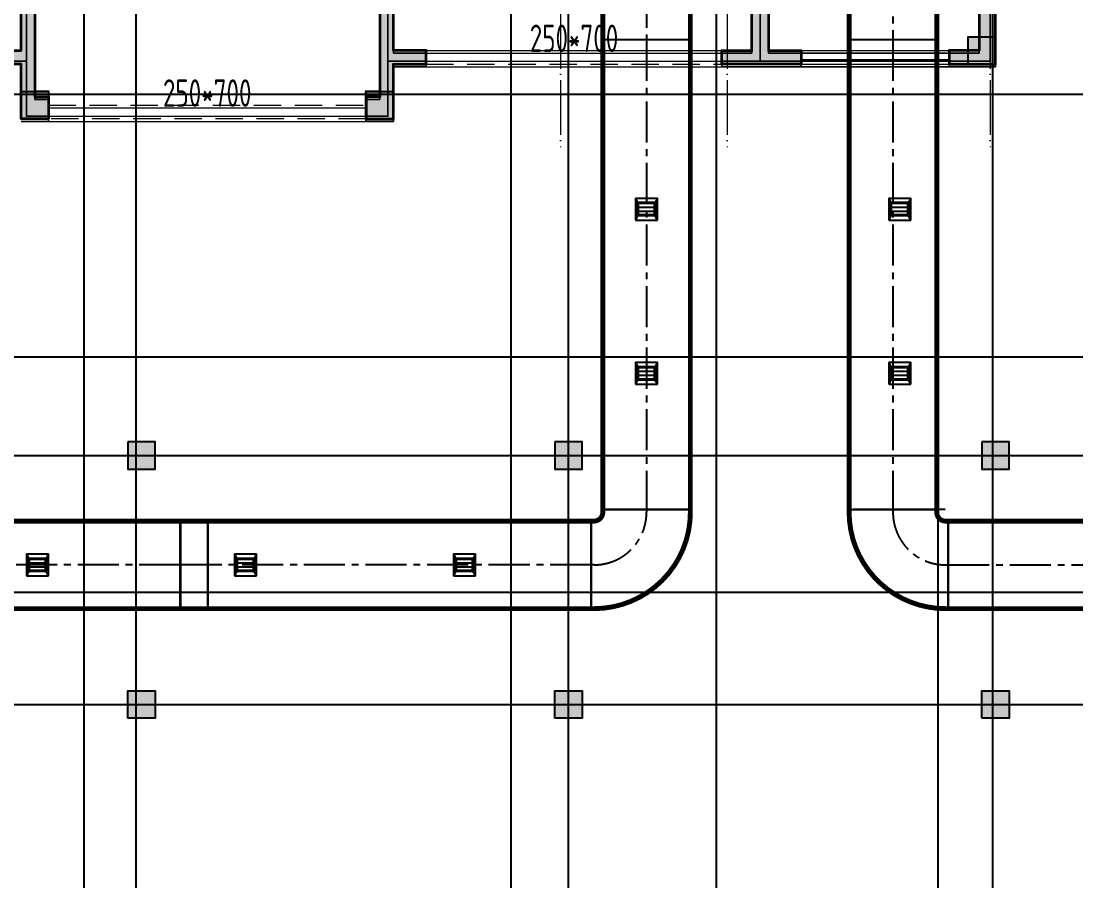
# Model space of a CAD drawing. Extents: x 369444 to 684549, y -549309 to 575337.
# Drawn here: x 496774 to 516042, y 371032 to 386742 of the extents above; entities that cross this region are included whole.
import ezdxf

# ---------------------------------------------------------------- set-up
doc = ezdxf.new("R2010")
doc.units = 0
doc.header["$LTSCALE"] = 1000
doc.header["$MEASUREMENT"] = 0
for name, pattern in [('CENTER2', [1.125, 0.75, -0.125, 0.125, -0.125]), ('DASHED', [0.75, 0.5, -0.25]), ('DOTE', [2.42, 2, -0.2, 0.02, -0.2])]:
    doc.linetypes.add(name, pattern=pattern)
for name, color, linetype, lineweight, true_color in [('-1-0-1', 7, 'Continuous', 0, 0xc0c0c0), ('-1-1-2', 7, 'Continuous', 0, 0xc0c0c0), ('-2-0-1', 1, 'Continuous', 0, 0xff0000), ('-2-1-2', 9, 'Continuous', 0, 0x808080), ('1-6-1', 7, 'Continuous', 0, 0x55ff55), ('1-6-2', 7, 'Continuous', 0, 0x55ff55), ('12-6-1', 4, 'Continuous', 0, 0x00ffff), ('12-6-2', 4, 'Continuous', 0, 0x00ffff), ('12-6-5', 4, 'Continuous', 0, 0x00ffff), ('21-0-1', 7, 'Continuous', 0, 0xb4dfff), ('21-0-2', 7, 'Continuous', 0, 0xb4dfff)]:
    doc.layers.add(name, color=color, linetype=linetype, lineweight=lineweight, true_color=true_color)
for name, color, linetype in [('BEAM_CON', 4, 'Continuous'), ('BEAM_SE', 144, 'DASHED'), ('COLUMN', 9, 'Continuous'), ('DIM', 3, 'Continuous'), ('DOTE', 1, 'Continuous'), ('DUCT-排烟中心线', 5, 'CENTER2'), ('DUCT-排烟法兰', 4, 'Continuous'), ('DUCT-排烟管', 2, 'Continuous'), ('DUCT-排烟管端线', 4, 'Continuous'), ('作业图', 7, 'Continuous'), ('砼墙', 151, 'Continuous'), ('风管标注', 3, 'Continuous')]:
    doc.layers.add(name, color=color, linetype=linetype)
for name, color, linetype, lineweight in [('DOTE2', 122, 'DOTE', 9), ('S_ConcWall', 3, 'Continuous', 35), ('次梁箍筋', 1, 'Continuous', 40)]:
    doc.layers.add(name, color=color, linetype=linetype, lineweight=lineweight)
doc.styles.add('yjkcad', font='yjkeng.shx', dxfattribs={"width": 0.7, "height": 250, "bigfont": 'yjkchn.shx'})

# ---------------------------------------------------------------- blocks, each defined once
blk = doc.blocks.new('nihao23fdf')
at = {"layer": '砼墙'}
h = blk.add_hatch(color=0, dxfattribs=at)
h.dxf.hatch_style = 1
h.paths.add_polyline_path([(-17550, -6200), (-17550, -5950), (-17950, -5950), (-17950, -2850), (-17550, -2850), (-17550, -2600), (-18250, -2600), (-18250, -6000), (-18250, -6200), (-18050, -6200)])
h.paths.add_polyline_path([(-17950, -8300), (-18250, -8300), (-18250, -13650), (-17400, -13650), (-17400, -13400), (-17950, -13400)])
h.paths.add_polyline_path([(-14075, -9250), (-13825, -9250), (-13825, -7250), (-14075, -7250)])
h.paths.add_polyline_path([(-13800, -10450), (-14100, -10450), (-14100, -13400), (-14700, -13400), (-14700, -13650), (-14049, -13650), (-13249, -13650), (-13249, -13400), (-13800, -13400)])
h.paths.add_polyline_path([(-15250, -2600), (-15750, -2600), (-15750, -2850), (-15300, -2850), (-15300, -4400), (-15050, -4400), (-15050, -2850), (-14900, -2850), (-14900, -2600)])
h.paths.add_polyline_path([(-13450, -2850), (-13450, -5950), (-14050, -5950), (-14050, -6200), (-13200, -6200), (-13200, -2850), (-12801, -2850), (-12801, -2600), (-13250, -2600), (-14000, -2600), (-14000, -2850)])
h.paths.add_polyline_path([(-10400, -2600), (-11001, -2600), (-11001, -2850), (-10425, -2850), (-10425, -4650), (-10175, -4650), (-10175, -2850), (-9800, -2850), (-9800, -2600)])
h.paths.add_polyline_path([(-8300, -2600), (-8300, 0), (0, 0), (0, -2600), (-600, -2600), (-600, -2800), (0, -2800), (0, -2850), (0, -4700), (250, -4700), (250, -2850), (900, -2850), (900, -2600), (250, -2600), (250, 250), (-8550, 250), (-8550, -2600), (-8600, -2600), (-8600, -2800), (-8600, -2850), (-7950, -2850), (-7950, -4500), (-7700, -4500), (-7700, -2600)])
h.paths.add_polyline_path([(2725, -2850), (3300, -2850), (3300, -2600), (2701, -2600), (2100, -2600), (2100, -2850), (2475, -2850), (2475, -4650), (2725, -4650)])
h.paths.add_polyline_path([(5500, -2850), (5500, -6200), (6350, -6200), (6350, -5950), (5750, -5950), (5750, -2850), (6300, -2850), (6300, -2600), (5550, -2600), (5100, -2600), (5100, -2850)])
h.paths.add_polyline_path([(7551, -2600), (7200, -2600), (7200, -2850), (7350, -2850), (7350, -4400), (7600, -4400), (7600, -2850), (8050, -2850), (8050, -2600)])
h.paths.add_polyline_path([(10250, -2850), (10250, -5950), (9850, -5950), (9850, -6200), (10350, -6200), (10550, -6200), (10550, -6000), (10550, -2600), (9850, -2600), (9850, -2850)])
h.paths.add_polyline_path([(10550, -8300), (10250, -8300), (10250, -13400), (9700, -13400), (9700, -13650), (10550, -13650)])
h.paths.add_polyline_path([(6100, -13400), (5550, -13400), (5550, -13650), (6350, -13650), (7000, -13650), (7000, -13400), (6400, -13400), (6400, -10450), (6100, -10450)])
h.paths.add_polyline_path([(6125, -9250), (6375, -9250), (6375, -7250), (6125, -7250)])
h.paths.add_polyline_path([(-450, -14650), (-450, -13650), (150, -13650), (150, -13400), (-450, -13400), (-450, -10210), (-700, -10210), (-700, -14250), (-950, -14250), (-950, -14650)])
h.paths.add_polyline_path([(250, -9210), (250, -6200), (800, -6200), (800, -5950), (0, -5950), (0, -6000), (0, -6200), (0, -8900), (-450, -8900), (-900, -8900), (-900, -9210), (-700, -9210), (-700, -9310), (-450, -9310), (-450, -9210)])
h.paths.add_polyline_path([(-7250, -9210), (-7250, -9310), (-7000, -9310), (-7000, -9210), (-6800, -9210), (-6800, -8900), (-7250, -8900), (-7700, -8900), (-7700, -6200), (-7700, -6000), (-7700, -5950), (-8500, -5950), (-8500, -6200), (-7950, -6200), (-7950, -9210)])
h.paths.add_polyline_path([(-7250, -13400), (-7850, -13400), (-7850, -13650), (-7250, -13650), (-7250, -14650), (-6750, -14650), (-6750, -14250), (-7000, -14250), (-7000, -10209), (-7250, -10209)])
h = blk.add_hatch(color=0, dxfattribs=at)
h.dxf.hatch_style = 1
h.paths.add_polyline_path([(-2801, -2800), (-2800, -3350), (-2600, -3350), (-2600, -2600), (-5199, -2600), (-5200, -5000), (-5900, -5000), (-5900, -5750), (-5700, -5750), (-5700, -5200), (-3501, -5200), (-3500, -7400), (-5700, -7400), (-5700, -6850), (-5900, -6850), (-5900, -7600), (-3300, -7600), (-3300, -5200), (-2600, -5200), (-2600, -4450), (-2800, -4450), (-2800, -5000), (-5000, -5000), (-5000, -2800)])
at = {"layer": '砼墙', "color": 0, "lineweight": 35, "ltscale": 1}
for points in [[(0, -2850), (0, -2800), (0, -4700), (250, -4700), (250, -2850), (900, -2850), (900, -2600), (250, -2600), (250, 250), (250, 250), (250, 250), (250, 250), (-8550, 250), (-8550, -2600), (-8600, -2600), (-8600, -2800), (-8600, -2850), (-7950, -2850), (-7950, -4500), (-7700, -4500), (-7700, -2600), (-8300, -2600), (-8300, 0), (0, 0), (0, -2600), (-600, -2600), (-600, -2800), (0, -2800)], [(-3300, -5200), (-3300, -7600), (-5900, -7600), (-5900, -6850), (-5700, -6850), (-5700, -7400), (-3500, -7400), (-3501, -5200), (-5700, -5200), (-5700, -5750), (-5900, -5750), (-5900, -5000), (-5200, -5000), (-5199, -2600), (-2600, -2600), (-2600, -3350), (-2800, -3350), (-2801, -2800), (-5000, -2800), (-5000, -5000), (-2800, -5000), (-2800, -4450), (-2600, -4450), (-2600, -5200), (-3300, -5200)]]:
    blk.add_lwpolyline(points, dxfattribs=at)
for points in [[(-17950, -5950), (-17950, -2850), (-17550, -2850), (-17550, -2600), (-18250, -2600), (-18250, -6000), (-18250, -6200), (-18050, -6200), (-17550, -6200), (-17550, -5950)], [(-14900, -2600), (-14900, -2850), (-15050, -2850), (-15050, -4400), (-15300, -4400), (-15300, -2850), (-15750, -2850), (-15750, -2600), (-15250, -2600)], [(-13200, -2850), (-13200, -6200), (-14050, -6200), (-14050, -5950), (-13450, -5950), (-13450, -2850), (-14000, -2850), (-14000, -2600), (-13250, -2600), (-12801, -2600), (-12801, -2850)], [(-9800, -2600), (-9800, -2850), (-10175, -2850), (-10175, -4650), (-10425, -4650), (-10425, -2850), (-11001, -2850), (-11001, -2600), (-10400, -2600)], [(3300, -2600), (3300, -2850), (2725, -2850), (2725, -4650), (2475, -4650), (2475, -2850), (2100, -2850), (2100, -2600), (2701, -2600)], [(5750, -2850), (5750, -5950), (6350, -5950), (6350, -6200), (5500, -6200), (5500, -2850), (5100, -2850), (5100, -2600), (5550, -2600), (6300, -2600), (6300, -2850)], [(8050, -2600), (8050, -2850), (7600, -2850), (7600, -4400), (7350, -4400), (7350, -2850), (7200, -2850), (7200, -2600), (7551, -2600)], [(10550, -6200), (10350, -6200), (9850, -6200), (9850, -5950), (10250, -5950), (10250, -2850), (9850, -2850), (9850, -2600), (10550, -2600), (10550, -6000)], [(-7700, -6200), (-7700, -8900), (-7250, -8900), (-6800, -8900), (-6800, -9210), (-7000, -9210), (-7000, -9310), (-7250, -9310), (-7250, -9210), (-7950, -9210), (-7950, -6200), (-8500, -6200), (-8500, -5950), (-7700, -5950), (-7700, -6000)], [(250, -6200), (800, -6200), (800, -5950), (0, -5950), (0, -6000), (0, -6200), (0, -8900), (-450, -8900), (-900, -8900), (-900, -9210), (-700, -9210), (-700, -9310), (-450, -9310), (-450, -9210), (250, -9210)], [(-14075, -7250), (-13825, -7250), (-13825, -9250), (-14075, -9250)], [(6125, -7250), (6375, -7250), (6375, -9250), (6125, -9250)], [(-17950, -13400), (-17950, -8300), (-18250, -8300), (-18250, -13650), (-17400, -13650), (-17400, -13400)], [(10550, -13650), (10550, -8300), (10250, -8300), (10250, -13400), (9700, -13400), (9700, -13650)], [(-6750, -14650), (-7250, -14650), (-7250, -13650), (-7850, -13650), (-7850, -13400), (-7250, -13400), (-7250, -10209), (-7000, -10209), (-7000, -14250), (-7000, -14250), (-6750, -14250)], [(150, -13650), (150, -13400), (-450, -13400), (-450, -10210), (-700, -10210), (-700, -14250), (-700, -14250), (-950, -14250), (-950, -14650), (-450, -14650), (-450, -13650)], [(-13800, -10450), (-13800, -13400), (-13249, -13400), (-13249, -13650), (-14049, -13650), (-14700, -13650), (-14700, -13400), (-14100, -13400), (-14100, -10450)], [(7000, -13400), (7000, -13650), (6350, -13650), (5550, -13650), (5550, -13400), (6100, -13400), (6100, -10450), (6400, -10450), (6400, -13400)]]:
    blk.add_lwpolyline(points, close=True, dxfattribs=at)
blk = doc.blocks.new('column500')
h = blk.add_hatch(color=0)
h.dxf.hatch_style = 1
h.paths.add_polyline_path([(-216381, -381440), (-215881, -381440), (-215881, -380940), (-216381, -380940)])
at = {"color": 0}
blk.add_lwpolyline([(-216381, -381440), (-215881, -381440), (-215881, -380940), (-216381, -380940)], close=True, dxfattribs=at)
blk = doc.blocks.new('N-风管')
at = {"color": 0, "linetype": 'Continuous'}
for p, q in [((38489343955.528313, 3905477980.8, 2600), (38489344355.528313, 3905477980.8, 2600)), ((38489348580.028313, 3905477980.6, 2600), (38489348980.028313, 3905477980.6, 2600)), ((38489343955.528313, 3905474980.8, 2600), (38489344355.528313, 3905474980.8, 2600)), ((38489348580.028313, 3905474980.6, 2600), (38489348980.028313, 3905474980.6, 2600)), ((38489332830.664528, 3905471480, 2600), (38489333230.664528, 3905471480, 2600)), ((38489336630.664528, 3905471480, 2600), (38489337030.664528, 3905471480, 2600)), ((38489340630.664528, 3905471480, 2600), (38489341030.664528, 3905471480, 2600))]:
    blk.add_line(p, q, dxfattribs=at)
at = {"color": 0}
for p, q in [((38489343955.528313, 3905477980.8, 2600), (38489343955.528313, 3905477580.8, 2600)), ((38489343955.528313, 3905477980.8, 2600), (38489343995.528313, 3905477891.911111, 2600)), ((38489344355.528313, 3905477980.8, 2600), (38489344307.528313, 3905477891.911111, 2600)), ((38489344355.528313, 3905477580.8, 2600), (38489344355.528313, 3905477980.8, 2600)), ((38489348580.028313, 3905477980.6, 2600), (38489348580.028313, 3905477580.6, 2600)), ((38489348580.028313, 3905477980.6, 2600), (38489348620.028313, 3905477891.711112, 2600)), ((38489348980.028313, 3905477980.6, 2600), (38489348932.028313, 3905477891.711112, 2600)), ((38489348980.028313, 3905477580.6, 2600), (38489348980.028313, 3905477980.6, 2600)), ((38489343995.528313, 3905477817.837037, 2600), (38489344307.528313, 3905477817.837037, 2600)), ((38489348620.028313, 3905477817.637037, 2600), (38489348932.028313, 3905477817.637037, 2600)), ((38489343995.528313, 3905477669.688889, 2600), (38489343955.528313, 3905477580.8, 2600)), ((38489343955.528313, 3905477580.8, 2600), (38489344355.528313, 3905477580.8, 2600)), ((38489343995.528313, 3905477743.762963, 2600), (38489344307.528313, 3905477743.762963, 2600)), ((38489344355.528313, 3905477580.8, 2600), (38489344307.528313, 3905477669.688889, 2600)), ((38489348620.028313, 3905477669.488889, 2600), (38489348580.028313, 3905477580.6, 2600)), ((38489348580.028313, 3905477580.6, 2600), (38489348980.028313, 3905477580.6, 2600)), ((38489348620.028313, 3905477743.562963, 2600), (38489348932.028313, 3905477743.562963, 2600)), ((38489348980.028313, 3905477580.6, 2600), (38489348932.028313, 3905477669.488889, 2600)), ((38489343955.528313, 3905474980.8, 2600), (38489343955.528313, 3905474580.8, 2600)), ((38489343955.528313, 3905474980.8, 2600), (38489343995.528313, 3905474891.911111, 2600)), ((38489344355.528313, 3905474980.8, 2600), (38489344307.528313, 3905474891.911111, 2600)), ((38489344355.528313, 3905474580.8, 2600), (38489344355.528313, 3905474980.8, 2600)), ((38489348580.028313, 3905474980.6, 2600), (38489348580.028313, 3905474580.6, 2600)), ((38489348580.028313, 3905474980.6, 2600), (38489348620.028313, 3905474891.711112, 2600)), ((38489348980.028313, 3905474980.6, 2600), (38489348932.028313, 3905474891.711112, 2600)), ((38489348980.028313, 3905474580.6, 2600), (38489348980.028313, 3905474980.6, 2600)), ((38489343995.528313, 3905474669.688889, 2600), (38489343955.528313, 3905474580.8, 2600)), ((38489343995.528313, 3905474817.837037, 2600), (38489344307.528313, 3905474817.837037, 2600)), ((38489343995.528313, 3905474743.762963, 2600), (38489344307.528313, 3905474743.762963, 2600)), ((38489344355.528313, 3905474580.8, 2600), (38489344307.528313, 3905474669.688889, 2600)), ((38489348620.028313, 3905474669.488889, 2600), (38489348580.028313, 3905474580.6, 2600)), ((38489348620.028313, 3905474817.637037, 2600), (38489348932.028313, 3905474817.637037, 2600)), ((38489348620.028313, 3905474743.562963, 2600), (38489348932.028313, 3905474743.562963, 2600)), ((38489348980.028313, 3905474580.6, 2600), (38489348932.028313, 3905474669.488889, 2600)), ((38489343955.528313, 3905474580.8, 2600), (38489344355.528313, 3905474580.8, 2600)), ((38489348580.028313, 3905474580.6, 2600), (38489348980.028313, 3905474580.6, 2600)), ((38489332830.664528, 3905471480, 2600), (38489332830.664528, 3905471080, 2600)), ((38489332830.664528, 3905471480, 2600), (38489332870.664528, 3905471391.111111, 2600)), ((38489333230.664528, 3905471480, 2600), (38489333182.664528, 3905471391.111111, 2600)), ((38489333230.664528, 3905471080, 2600), (38489333230.664528, 3905471480, 2600)), ((38489336630.664528, 3905471480, 2600), (38489336630.664528, 3905471080, 2600)), ((38489336630.664528, 3905471480, 2600), (38489336670.664528, 3905471391.111111, 2600)), ((38489337030.664528, 3905471480, 2600), (38489336982.664528, 3905471391.111111, 2600)), ((38489337030.664528, 3905471080, 2600), (38489337030.664528, 3905471480, 2600)), ((38489340630.664528, 3905471480, 2600), (38489340630.664528, 3905471080, 2600)), ((38489340630.664528, 3905471480, 2600), (38489340670.664528, 3905471391.111111, 2600)), ((38489341030.664528, 3905471480, 2600), (38489340982.664528, 3905471391.111111, 2600)), ((38489341030.664528, 3905471080, 2600), (38489341030.664528, 3905471480, 2600)), ((38489332870.664528, 3905471317.037037, 2600), (38489333182.664528, 3905471317.037037, 2600)), ((38489332870.664528, 3905471242.962963, 2600), (38489333182.664528, 3905471242.962963, 2600)), ((38489336670.664528, 3905471317.037037, 2600), (38489336982.664528, 3905471317.037037, 2600)), ((38489336670.664528, 3905471242.962963, 2600), (38489336982.664528, 3905471242.962963, 2600)), ((38489340670.664528, 3905471317.037037, 2600), (38489340982.664528, 3905471317.037037, 2600)), ((38489340670.664528, 3905471242.962963, 2600), (38489340982.664528, 3905471242.962963, 2600)), ((38489332870.664528, 3905471168.888889, 2600), (38489332830.664528, 3905471080, 2600)), ((38489332830.664528, 3905471080, 2600), (38489333230.664528, 3905471080, 2600)), ((38489333230.664528, 3905471080, 2600), (38489333182.664528, 3905471168.888889, 2600)), ((38489336670.664528, 3905471168.888889, 2600), (38489336630.664528, 3905471080, 2600)), ((38489336630.664528, 3905471080, 2600), (38489337030.664528, 3905471080, 2600)), ((38489337030.664528, 3905471080, 2600), (38489336982.664528, 3905471168.888889, 2600)), ((38489340670.664528, 3905471168.888889, 2600), (38489340630.664528, 3905471080, 2600)), ((38489340630.664528, 3905471080, 2600), (38489341030.664528, 3905471080, 2600)), ((38489341030.664528, 3905471080, 2600), (38489340982.664528, 3905471168.888889, 2600))]:
    blk.add_line(p, q, dxfattribs=at)
at = {"color": 0, "lineweight": 40}
for p, q in [((38489343995.528313, 3905477891.911111, 2600), (38489343995.528313, 3905477669.688889, 2600)), ((38489344307.528313, 3905477891.911111, 2600), (38489343995.528313, 3905477891.911111, 2600)), ((38489344307.528313, 3905477669.688889, 2600), (38489344307.528313, 3905477891.911111, 2600)), ((38489348620.028313, 3905477891.711112, 2600), (38489348620.028313, 3905477669.488889, 2600)), ((38489348932.028313, 3905477891.711112, 2600), (38489348620.028313, 3905477891.711112, 2600)), ((38489348932.028313, 3905477669.488889, 2600), (38489348932.028313, 3905477891.711112, 2600)), ((38489344307.528313, 3905477669.688889, 2600), (38489343995.528313, 3905477669.688889, 2600)), ((38489348932.028313, 3905477669.488889, 2600), (38489348620.028313, 3905477669.488889, 2600)), ((38489343995.528313, 3905474891.911111, 2600), (38489343995.528313, 3905474669.688889, 2600)), ((38489344307.528313, 3905474891.911111, 2600), (38489343995.528313, 3905474891.911111, 2600)), ((38489344307.528313, 3905474669.688889, 2600), (38489344307.528313, 3905474891.911111, 2600)), ((38489348620.028313, 3905474891.711112, 2600), (38489348620.028313, 3905474669.488889, 2600)), ((38489348932.028313, 3905474891.711112, 2600), (38489348620.028313, 3905474891.711112, 2600)), ((38489348932.028313, 3905474669.488889, 2600), (38489348932.028313, 3905474891.711112, 2600)), ((38489344307.528313, 3905474669.688889, 2600), (38489343995.528313, 3905474669.688889, 2600)), ((38489348932.028313, 3905474669.488889, 2600), (38489348620.028313, 3905474669.488889, 2600)), ((38489332870.664528, 3905471391.111111, 2600), (38489332870.664528, 3905471168.888889, 2600)), ((38489333182.664528, 3905471391.111111, 2600), (38489332870.664528, 3905471391.111111, 2600)), ((38489333182.664528, 3905471168.888889, 2600), (38489333182.664528, 3905471391.111111, 2600)), ((38489336670.664528, 3905471391.111111, 2600), (38489336670.664528, 3905471168.888889, 2600)), ((38489336982.664528, 3905471391.111111, 2600), (38489336670.664528, 3905471391.111111, 2600)), ((38489336982.664528, 3905471168.888889, 2600), (38489336982.664528, 3905471391.111111, 2600)), ((38489340670.664528, 3905471391.111111, 2600), (38489340670.664528, 3905471168.888889, 2600)), ((38489340982.664528, 3905471391.111111, 2600), (38489340670.664528, 3905471391.111111, 2600)), ((38489340982.664528, 3905471168.888889, 2600), (38489340982.664528, 3905471391.111111, 2600)), ((38489333182.664528, 3905471168.888889, 2600), (38489332870.664528, 3905471168.888889, 2600)), ((38489336982.664528, 3905471168.888889, 2600), (38489336670.664528, 3905471168.888889, 2600)), ((38489340982.664528, 3905471168.888889, 2600), (38489340670.664528, 3905471168.888889, 2600))]:
    blk.add_line(p, q, dxfattribs=at)
at = {"layer": 'DUCT-排烟中心线', "color": 0}
for p, q in [((38489348655.528313, 3905485546.69895), (38489348655.528313, 3905480873.78737)), ((38489344155.528313, 3905485218.231672), (38489344155.528313, 3905480873.78737)), ((38489344155.528313, 3905480873.78737), (38489344155.528313, 3905472290.2)), ((38489348655.528313, 3905480873.78737), (38489348655.528313, 3905472290.2)), ((38489344155.528313, 3905472290), (38489344155.528313, 3905472240)), ((38489348655.528313, 3905472290.1), (38489348655.528313, 3905472240.1)), ((38489335639.227272, 3905471280), (38489324240.864288, 3905471280)), ((38489336139.427269, 3905471280), (38489335639.427269, 3905471280)), ((38489343145.328308, 3905471280), (38489336139.627274, 3905471280)), ((38489343195.528313, 3905471280), (38489343145.528313, 3905471280)), ((38489349615.528313, 3905471280.1), (38489349665.528313, 3905471280.1)), ((38489349665.528313, 3905471280), (38489353480.464851, 3905471280))]:
    blk.add_line(p, q, dxfattribs=at)
for centre, start, end in [((38489343195.528313, 3905472240), 270, 359.9999999715), ((38489349615.528313, 3905472240.1), 180.0000000285, 270)]:
    blk.add_arc(centre, 960, start, end, dxfattribs=at)
at = {"layer": 'DUCT-排烟法兰', "color": 0}
for p, q in [((38489344995.528313, 3905472290.1), (38489343315.528313, 3905472290.1)), ((38489349611.127274, 3905472290.1), (38489347931.127274, 3905472290.1)), ((38489335639.327271, 3905472120), (38489335639.327271, 3905470440)), ((38489336139.527267, 3905470440), (38489336139.527267, 3905472120)), ((38489343145.428307, 3905472120), (38489343145.428307, 3905470440))]:
    blk.add_line(p, q, dxfattribs=at)
at = {"layer": 'DUCT-排烟管', "color": 0, "const_width": 90}
for points in [[(38489347855.528313, 3905485546.69895), (38489347855.528313, 3905480873.78737)], [(38489349455.528313, 3905480873.78737), (38489349455.528313, 3905485546.69895)], [(38489343355.528313, 3905485218.231672), (38489343355.528313, 3905480873.78737)], [(38489344955.528313, 3905480873.78737), (38489344955.528313, 3905485218.231672)], [(38489343355.528313, 3905480873.78737), (38489343355.528313, 3905472290.2)], [(38489344955.528313, 3905472290.2), (38489344955.528313, 3905480873.78737)], [(38489347855.528313, 3905480873.78737), (38489347855.528313, 3905472290.2)], [(38489349455.528313, 3905472290.2), (38489349455.528313, 3905480873.78737)], [(38489343355.528313, 3905472240), (38489343355.528313, 3905472290)], [(38489344955.528313, 3905472290), (38489344955.528313, 3905472240)], [(38489347855.528313, 3905472290.1), (38489347855.528313, 3905472240.1)], [(38489349455.528313, 3905472240.1), (38489349455.528313, 3905472290.1)], [(38489335639.227272, 3905472080), (38489324240.864288, 3905472080)], [(38489336139.427269, 3905472080), (38489335639.427269, 3905472080)], [(38489343145.328308, 3905472080), (38489336139.627274, 3905472080)], [(38489343145.528313, 3905472080), (38489343195.528313, 3905472080)], [(38489349665.528313, 3905472080.1), (38489349615.528313, 3905472080.1)], [(38489353480.464851, 3905472080), (38489349665.528313, 3905472080)], [(38489324240.864288, 3905470480), (38489335639.227272, 3905470480)], [(38489336139.427269, 3905470480), (38489335639.427269, 3905470480)], [(38489336139.627274, 3905470480), (38489343145.328308, 3905470480)], [(38489343195.528313, 3905470480), (38489343145.528313, 3905470480)], [(38489349615.528313, 3905470480.1), (38489349665.528313, 3905470480.1)], [(38489349665.528313, 3905470480), (38489353480.464851, 3905470480)]]:
    blk.add_lwpolyline(points, dxfattribs=at)
at = {"layer": 'DUCT-排烟管', "color": 0, "extrusion": (0, 0, -1), "const_width": 90}
for points in [[(-38489344955.528313, 3905472240, 0.4142135623), (-38489343195.528313, 3905470480)], [(-38489343355.528313, 3905472240, 0.4142135624), (-38489343195.528313, 3905472080)]]:
    blk.add_lwpolyline(points, format="xyb", dxfattribs=at)
at = {"layer": 'DUCT-排烟管', "color": 0, "const_width": 90}
for points in [[(38489347855.528313, 3905472240.1, 0.4142135624), (38489349615.528313, 3905470480.1)], [(38489349455.528313, 3905472240.1, 0.4142135624), (38489349615.528313, 3905472080.1)]]:
    blk.add_lwpolyline(points, format="xyb", dxfattribs=at)
at = {"layer": 'DUCT-排烟管端线', "color": 0}
for p, q in [((38489344955.528313, 3905480873.78737), (38489343355.528313, 3905480873.78737)), ((38489349455.528313, 3905480873.78737), (38489347855.528313, 3905480873.78737)), ((38489343355.528313, 3905472290.2), (38489344955.528313, 3905472290.2)), ((38489344955.528313, 3905472290), (38489343355.528313, 3905472290)), ((38489347855.528313, 3905472290.2), (38489349455.528313, 3905472290.2)), ((38489347855.528313, 3905472290.1), (38489349455.528313, 3905472290.1)), ((38489335639.227272, 3905470480), (38489335639.227272, 3905472080)), ((38489335639.427269, 3905472080), (38489335639.427269, 3905470480)), ((38489336139.427269, 3905470480), (38489336139.427269, 3905472080)), ((38489336139.627274, 3905472080), (38489336139.627274, 3905470480)), ((38489343145.328308, 3905470480), (38489343145.328308, 3905472080)), ((38489343145.528313, 3905470480), (38489343145.528313, 3905472080)), ((38489349665.528313, 3905470480.1), (38489349665.528313, 3905472080.1)), ((38489349665.528313, 3905472080), (38489349665.528313, 3905470480))]:
    blk.add_line(p, q, dxfattribs=at)
blk = doc.blocks.new('A$C344F088D')
at = {"layer": 'BEAM_CON', "color": 0, "lineweight": 18, "ltscale": 1}
for p, q in [((-2700, 200), (-2700, 2800)), ((874, 200), (874, 2800)), ((1074, 200), (1074, 2800)), ((4400, 200), (4400, 2800)), ((-12551, 200), (-9001, 200)), ((-2700, 200), (-200, 200)), ((2399, 200), (4400, 200)), ((11300, 200), (14850, 200)), ((-2700, 0), (-200, 0)), ((2399, 0), (4400, 0)), ((-12551, -50), (-10751, -50)), ((-9901, -50), (-9001, -50)), ((-7801, -50), (-6001, -50)), ((8299, -50), (10099, -50)), ((11300, -50), (12200, -50)), ((13050, -50), (14850, -50)), ((0, -1250), (0, -550)), ((2200, -2200), (2199, -550)), ((-1200, -2200), (-1200, -1250)), ((-1200, -1250), (-200, -1250)), ((-200, -2200), (-200, -1250)), ((0, -2200), (0, -1250)), ((-10050, -3200), (-10050, -1600)), ((-2950, -3150), (-2950, -1700)), ((-2700, -3150), (-2700, -1700)), ((5250, -3200), (5250, -1700)), ((12349, -3200), (12349, -1600)), ((-1200, -2200), (-800, -2200)), ((-800, -2200), (-200, -2200)), ((0, -2200), (999, -2200)), ((1699, -2200), (2200, -2200)), ((-700, -4600), (-700, -2400)), ((-700, -2400), (-100, -2400)), ((-100, -2400), (999, -2400)), ((1700, -2900), (2300, -2900)), ((2300, -2900), (3300, -2900)), ((3300, -3450), (3300, -2900)), ((-10050, -3200), (-9050, -3200)), ((11349, -3200), (12349, -3200)), ((-13250, -5500), (-13250, -3400)), ((-12950, -5500), (-12950, -3400)), ((-12550, -3400), (-10100, -3400)), ((-10250, -5500), (-10250, -3400)), ((1700, -3450), (3300, -3450)), ((12399, -3400), (14849, -3400)), ((12549, -5500), (12549, -3400)), ((15249, -5500), (15249, -3400)), ((15549, -5500), (15549, -3400)), ((-700, -4600), (1000, -4600)), ((-13050, -5500), (-10250, -5500)), ((12549, -5500), (15349, -5500)), ((-2250, -7409), (-2250, -6410)), ((4550, -7410), (4550, -6410)), ((-12401, -10600), (-9701, -10600)), ((-8251, -10600), (-2851, -10600)), ((5149, -10600), (10548, -10600)), ((11999, -10600), (14699, -10600)), ((-12401, -10850), (-9701, -10850)), ((11999, -10850), (14699, -10850))]:
    blk.add_line(p, q, dxfattribs=at)
at = {"layer": 'BEAM_SE', "color": 0, "lineweight": 18, "ltscale": 1}
for p, q in [((-2850, 200), (-2850, 2800)), ((4550, 200), (4550, 2800)), ((-7801, 200), (-6001, 200)), ((-4801, 200), (-3601, 200)), ((5900, 200), (7100, 200)), ((8299, 200), (10099, 200)), ((-1400, -1175), (-1400, 0)), ((-1200, -1100), (-1200, 0)), ((-4800, -50), (-3600, -50)), ((5900, -50), (7100, -50)), ((-200, -1100), (-200, -550)), ((2400, -2300), (2399, -550)), ((-1200, -1100), (-200, -1100)), ((-1400, -2200), (-1400, -1175)), ((-10250, -3200), (-10250, -1600)), ((-5400, -3200), (-5400, -1600)), ((-5200, -3200), (-5200, -1600)), ((5000, -3200), (5000, -1700)), ((7499, -3200), (7499, -1600)), ((7699, -3200), (7699, -1600)), ((12549, -3200), (12549, -1600)), ((-2700, -2200), (-1400, -2200)), ((2400, -2700), (2400, -2300)), ((-2700, -2400), (-1300, -2400)), ((-1300, -2400), (-900, -2400)), ((-900, -4600), (-900, -2400)), ((1699, -2400), (2200, -2400)), ((2200, -2700), (2200, -2400)), ((1700, -2700), (2200, -2700)), ((2400, -2700), (3400, -2700)), ((3400, -2700), (5000, -2700)), ((3500, -3525), (3500, -2900)), ((3500, -2900), (5000, -2900)), ((-12550, -3200), (-10250, -3200)), ((-8250, -3200), (-3500, -3200)), ((5800, -3200), (10549, -3200)), ((12549, -3200), (14849, -3200)), ((-10225, -3400), (-9050, -3400)), ((-10050, -5500), (-10050, -3400)), ((-9050, -4450), (-9050, -3400)), ((-8850, -4450), (-8851, -3400)), ((-8250, -3400), (-3500, -3400)), ((5800, -3400), (10549, -3400)), ((11149, -4450), (11149, -3400)), ((11349, -3400), (12549, -3400)), ((11349, -4450), (11349, -3400)), ((12349, -5500), (12349, -3400)), ((1700, -3600), (3300, -3600)), ((3300, -4600), (3300, -3600)), ((3500, -4600), (3500, -3525)), ((-2700, -4600), (-900, -4600)), ((1700, -4600), (3300, -4600)), ((3500, -4600), (5000, -4600)), ((-2700, -4800), (-800, -4800)), ((-800, -4800), (1000, -4800)), ((1700, -4800), (3400, -4800)), ((3400, -4800), (5000, -4800)), ((-10100, -5500), (-9050, -5500)), ((11400, -5500), (12399, -5500)), ((-13050, -5700), (-10150, -5700)), ((-10150, -5700), (-9050, -5700)), ((11400, -5700), (12449, -5700)), ((12449, -5700), (15349, -5700)), ((-1800, -6100), (4100, -6100)), ((-1800, -6355), (3200, -6355)), ((3200, -6355), (4100, -6355)), ((-9100, -7650), (-9100, -6450)), ((-8800, -7650), (-8800, -6450)), ((-2000, -7409), (-2000, -6410)), ((4300, -7411), (4300, -6411)), ((11100, -7650), (11100, -6450)), ((11400, -7650), (11400, -6450)), ((-8251, -10850), (-2851, -10850)), ((5149, -10850), (10548, -10850)), ((-1751, -11600), (4049, -11600)), ((4049, -11850), (-1751, -11850))]:
    blk.add_line(p, q, dxfattribs=at)
at = {"layer": 'DIM', "color": 0, "const_width": 35}
for points in [[(-2000, -6410), (-2000, -6510), (-2250, -6510), (-2250, -6410)], [(4300, -6410), (4300, -6510), (4550, -6510), (4550, -6410)]]:
    blk.add_lwpolyline(points, dxfattribs=at)
at = {"layer": 'S_ConcWall', "color": 0, "lineweight": 35, "ltscale": 1, "const_width": 35}
for points in [[(5000, 0), (5000, -1700), (5250, -1700), (5250, -50), (5900, -50), (5900, 200), (5250, 200), (5250, 3050), (5250, 3050), (5250, 3050), (5250, 3050), (-3550, 3050), (-3550, 200), (-3601, 200), (-3601, 0), (-3601, -50), (-2950, -50), (-2950, -1700), (-2700, -1700), (-2700, 200), (-3300, 200), (-3300, 2800)], [(-3300, 2800), (5000, 2800), (5000, 200), (4400, 200), (4400, 0), (5000, 0), (5000, -50)], [(1699, -2400), (1700, -4800), (-901, -4800), (-900, -4050), (-700, -4050), (-700, -4600), (1500, -4600), (1499, -2400), (-700, -2400), (-700, -2950), (-900, -2950), (-901, -2200), (-200, -2200), (-200, 200), (2399, 200), (2399, -550), (2199, -550), (2199, 0), (0, 0), (0, -2200), (2200, -2200), (2199, -1650), (2399, -1650), (2400, -2400), (1699, -2400)], [(-2700, -6100), (-2700, -3400), (-2700, -3200), (-2700, -3150), (-3500, -3150), (-3500, -3400), (-2950, -3400), (-2950, -6410), (-2250, -6410)], [(5250, -6410), (5250, -3400), (5800, -3400), (5800, -3150), (5000, -3150), (5000, -3200), (5000, -3400), (5000, -6100), (4550, -6100), (4100, -6100), (4100, -6410), (4300, -6410)], [(-2000, -6410), (-1800, -6410), (-1800, -6100), (-2250, -6100), (-2700, -6100)], [(4550, -6410), (5250, -6410)]]:
    blk.add_lwpolyline(points, dxfattribs=at)
for points in [[(-12550, -3150), (-12950, -3150), (-12950, -50), (-12551, -50), (-12551, 200), (-13250, 200), (-13250, -3200), (-13250, -3400), (-13050, -3400), (-12550, -3400)], [(-10251, 200), (-9901, 200), (-9901, -50), (-10051, -50), (-10050, -1600), (-10300, -1600), (-10301, -50), (-10751, -50), (-10751, 200)], [(-7801, -50), (-8200, -50), (-8200, -3400), (-9050, -3400), (-9050, -3150), (-8450, -3150), (-8450, -50), (-9001, -50), (-9001, 200), (-8250, 200), (-7801, 200)], [(-5401, 200), (-4801, 200), (-4801, -50), (-5176, -50), (-5176, -1600), (-5426, -1600), (-5426, -50), (-6001, -50), (-6001, 200)], [(7700, 200), (8299, 200), (8299, -50), (7724, -50), (7724, -1600), (7474, -1600), (7474, -50), (7100, -50), (7100, 200)], [(11300, -50), (10749, -50), (10749, -3150), (11349, -3150), (11349, -3400), (10499, -3400), (10499, -50), (10099, -50), (10099, 200), (10549, 200), (11300, 200)], [(12550, 200), (13050, 200), (13050, -50), (12600, -50), (12599, -1600), (12349, -1600), (12350, -50), (12200, -50), (12200, 200)], [(15549, -3200), (15549, -3400), (15349, -3400), (14849, -3400), (14849, -3150), (15249, -3150), (15249, -50), (14850, -50), (14850, 200), (15549, 200)], [(-9100, -6450), (-9100, -4450), (-8800, -4450), (-8800, -6450)], [(11100, -6450), (11100, -4450), (11400, -4450), (11400, -6450)], [(-12401, -10600), (-12951, -10600), (-12950, -5500), (-13250, -5500), (-13252, -10850), (-12400, -10850)], [(14699, -10850), (15549, -10850), (15549, -5500), (15249, -5500), (15249, -10600), (14699, -10600)], [(-1750, -11350), (-1751, -11850), (-2251, -11850), (-2251, -10850), (-2851, -10850), (-2850, -10600), (-2251, -10600), (-2250, -7409), (-2000, -7409), (-2000, -11350), (-2000, -11350)], [(4549, -10850), (5150, -10850), (5150, -10600), (4550, -10600), (4550, -7410), (4300, -7410), (4300, -11350), (4300, -11350), (4050, -11350), (4050, -11850), (4549, -11850)], [(-9100, -7650), (-8800, -7650), (-8800, -10600), (-8251, -10600), (-8250, -10850), (-9050, -10850), (-9700, -10850), (-9701, -10600), (-9100, -10600)], [(11399, -10600), (11999, -10600), (11999, -10850), (11349, -10850), (10549, -10850), (10549, -10600), (11099, -10600), (11099, -7650), (11399, -7650)]]:
    blk.add_lwpolyline(points, close=True, dxfattribs=at)
at = {"layer": '次梁箍筋', "color": 0, "linetype": 'Continuous', "const_width": 35}
for points in [[(-1650, 200), (-1650, 0)], [(-1550, 200), (-1550, 0)], [(-1450, 200), (-1450, 0)], [(-1150, 200), (-1150, 0)], [(-1050, 200), (-1050, 0)], [(-950, 200), (-950, 0)], [(-1400, -839), (-1200, -839)], [(-1400, -939), (-1200, -939)], [(-1400, -1039), (-1200, -1039)], [(-1400, -1339), (-1200, -1339)], [(-1400, -1439), (-1200, -1439)], [(-1400, -1539), (-1200, -1539)], [(-2950, -1939), (-2700, -1939)], [(-2950, -2039), (-2700, -2039)], [(-2950, -2139), (-2700, -2139)], [(-1650, -2200), (-1650, -2400)], [(-1550, -2200), (-1550, -2400)], [(-1450, -2200), (-1450, -2400)], [(-1150, -2200), (-1150, -2400)], [(-1150, -2200), (-1150, -2400)], [(-1050, -2200), (-1050, -2400)], [(-1050, -2200), (-1050, -2400)], [(-950, -2200), (-950, -2400)], [(-950, -2200), (-950, -2400)], [(-2950, -2439), (-2700, -2439)], [(5000, -2439), (5200, -2439)], [(-2950, -2539), (-2700, -2539)], [(-2950, -2639), (-2700, -2639)], [(1950, -2700), (1950, -2900)], [(2050, -2700), (2050, -2900)], [(2150, -2700), (2150, -2900)], [(2450, -2700), (2450, -2900)], [(2550, -2700), (2550, -2900)], [(2650, -2700), (2650, -2900)], [(3050, -2700), (3050, -2900)], [(3150, -2700), (3150, -2900)], [(3250, -2700), (3250, -2900)], [(3550, -2700), (3550, -2900)], [(3650, -2700), (3650, -2900)], [(3750, -2700), (3750, -2900)], [(5000, -2539), (5200, -2539)], [(5000, -2639), (5200, -2639)], [(5000, -2939), (5200, -2939)], [(5000, -3039), (5200, -3039)], [(-10500, -3200), (-10500, -3400)], [(-10400, -3200), (-10400, -3400)], [(-10300, -3200), (-10300, -3400)], [(-10000, -3200), (-10000, -3400)], [(-9900, -3200), (-9900, -3400)], [(-9800, -3200), (-9800, -3400)], [(-5650, -3200), (-5650, -3400)], [(-5550, -3200), (-5550, -3400)], [(-5450, -3200), (-5450, -3400)], [(-5150, -3200), (-5150, -3400)], [(-5050, -3200), (-5050, -3400)], [(-4950, -3200), (-4950, -3400)], [(3300, -3125), (3500, -3125)], [(3300, -3225), (3500, -3225)], [(5000, -3139), (5200, -3139)], [(7249, -3200), (7249, -3400)], [(7349, -3200), (7349, -3400)], [(7449, -3200), (7449, -3400)], [(7749, -3200), (7749, -3400)], [(7849, -3200), (7849, -3400)], [(7949, -3200), (7949, -3400)], [(12099, -3200), (12099, -3400)], [(12199, -3200), (12199, -3400)], [(12299, -3200), (12299, -3400)], [(12599, -3200), (12599, -3400)], [(12699, -3200), (12699, -3400)], [(12799, -3200), (12799, -3400)], [(3300, -3325), (3500, -3325)], [(3300, -3625), (3500, -3625)], [(3300, -3725), (3500, -3725)], [(3300, -3825), (3500, -3825)], [(3050, -4600), (3050, -4800)], [(3150, -4600), (3150, -4800)], [(3250, -4600), (3250, -4800)], [(3550, -4600), (3550, -4800)], [(3650, -4600), (3650, -4800)], [(3750, -4600), (3750, -4800)], [(-10500, -5500), (-10500, -5700)], [(-10400, -5500), (-10400, -5700)], [(-10300, -5500), (-10300, -5700)], [(-10000, -5500), (-10000, -5700)], [(-9900, -5500), (-9900, -5700)], [(-9800, -5500), (-9800, -5700)], [(12099, -5500), (12099, -5700)], [(12199, -5500), (12199, -5700)], [(12299, -5500), (12299, -5700)], [(12599, -5500), (12599, -5700)], [(12699, -5500), (12699, -5700)], [(12799, -5500), (12799, -5700)]]:
    blk.add_lwpolyline(points, dxfattribs=at)

msp = doc.modelspace()

# ---------------------------------------------------------------- linework, layer by layer
at = {"layer": '-1-0-1', "color": 0}
for p in [(496874.3, 386006.9, -3600), (503474.3, 386006.9, -3600), (504174.3, 386006.9, -3600), (509573.8, 386006.9, -3600), (510273.8, 386006.9, -3600), (514474.2, 386006.9, -3600), (496874.3, 385006.9, -3600), (497274.3, 385006.9, -3600), (503074.3, 385006.9, -3600), (503474.3, 385006.9, -3600)]:
    msp.add_point(p, dxfattribs=at)
at = {"layer": '-1-1-2', "color": 0}
for p, q in [((496874.3, 386006.9, -3600), (496874.3, 386006.9)), ((503474.3, 386006.9, -3600), (503474.3, 386006.9)), ((504174.3, 386006.9, -3600), (504174.3, 386006.9)), ((509573.8, 386006.9, -3600), (509573.8, 386006.9)), ((510273.8, 386006.9, -3600), (510273.8, 386006.9)), ((514474.2, 386006.9, -3600), (514474.2, 386006.9)), ((496874.3, 385006.9, -3600), (496874.3, 385006.9)), ((497274.3, 385006.9, -3600), (497274.3, 385006.9)), ((503074.3, 385006.9, -3600), (503074.3, 385006.9)), ((503474.3, 385006.9, -3600), (503474.3, 385006.9))]:
    msp.add_line(p, q, dxfattribs=at)
at = {"layer": '-2-0-1', "color": 0}
for p, q in [((510273.8, 386006.9, -3600), (510274.2, 391206.9, -3600)), ((514474.2, 386006.9, -3600), (514474.2, 391206.9, -3600)), ((496874.3, 386006.9, -3600), (496874.3, 390606.9, -3600)), ((503474.3, 386006.9, -3600), (503474.3, 390606.9, -3600)), ((496174.3, 386006.9, -3600), (496874.3, 386006.9, -3600)), ((496874.3, 385006.9, -3600), (496874.3, 386006.9, -3600)), ((503474.3, 385006.9, -3600), (503474.3, 386006.9, -3600)), ((503474.3, 386006.9, -3600), (504174.3, 386006.9, -3600)), ((504174.3, 386006.9, -3600), (509573.8, 386006.9, -3600)), ((509573.8, 386006.9, -3600), (510273.8, 386006.9, -3600)), ((510273.8, 386006.9, -3600), (514474.2, 386006.9, -3600)), ((496874.3, 385006.9, -3600), (497274.3, 385006.9, -3600)), ((497274.3, 385006.9, -3600), (503074.3, 385006.9, -3600)), ((503074.3, 385006.9, -3600), (503474.3, 385006.9, -3600))]:
    msp.add_line(p, q, dxfattribs=at)
at = {"layer": '-2-1-2', "color": 0}
for p, q in [((510273.8, 386006.9), (510274.2, 391206.9)), ((514474.2, 386006.9), (514474.2, 391206.9)), ((496874.3, 386006.9), (496874.3, 390606.9)), ((503474.3, 386006.9), (503474.3, 390606.9)), ((496174.3, 386006.9), (496874.3, 386006.9)), ((496874.3, 385006.9), (496874.3, 386006.9)), ((503474.3, 385006.9), (503474.3, 386006.9)), ((503474.3, 386006.9), (504174.3, 386006.9)), ((504174.3, 386006.9), (509573.8, 386006.9)), ((509573.8, 386006.9), (510273.8, 386006.9)), ((510273.8, 386006.9), (514474.2, 386006.9)), ((496874.3, 385006.9), (497274.3, 385006.9)), ((497274.3, 385006.9), (503074.3, 385006.9)), ((503074.3, 385006.9), (503474.3, 385006.9))]:
    msp.add_line(p, q, dxfattribs=at)
at = {"layer": '1-6-1', "color": 0}
for p, q in [((510123.8, 386156.9), (510124.2, 391206.9)), ((510424.2, 391206.9), (510423.8, 386156.9)), ((514274.2, 391206.9, -3600), (514274.2, 386156.9, -3600)), ((514274.2, 386156.9), (514274.2, 391206.9)), ((514574.2, 391206.9), (514574.2, 385906.9)), ((514574.2, 385906.9, -3600), (514574.2, 391206.9, -3600)), ((497024.3, 390451.9), (497024.3, 386006.9)), ((503324.3, 386006.9), (503324.3, 390451.9)), ((503574.3, 390451.9), (503574.3, 386156.9)), ((497024.3, 386006.9, -3600), (497024.3, 389551.9, -3600)), ((503324.3, 389551.9, -3600), (503324.3, 386006.9, -3600)), ((503574.3, 386156.9, -3600), (503574.3, 389551.9, -3600)), ((510124.1, 388957, -3600), (510123.8, 386156.9, -3600)), ((510423.8, 386156.9, -3600), (510424.1, 388956.9, -3600)), ((503574.3, 386156.9), (503574.3, 386156.9, -3600)), ((503574.3, 386156.9, -8700), (503574.3, 386156.9, -5100)), ((504174.3, 386156.9, -8700), (503574.3, 386156.9, -8700)), ((503574.3, 386156.9, -5100), (504174.3, 386156.9, -5100)), ((504174.3, 386156.9, -5100), (504174.3, 386156.9, -8700)), ((504174.3, 386156.9, -8700), (504174.3, 386156.9, -5100)), ((504174.3, 385906.9, -8700), (504174.3, 386156.9, -8700)), ((504174.3, 386156.9, -5100), (504174.3, 385906.9, -5100)), ((509573.8, 386156.9, -8700), (509573.8, 386156.9, -5100)), ((510123.8, 386156.9, -8700), (509573.8, 386156.9, -8700)), ((509573.8, 386156.9, -5100), (510123.8, 386156.9, -5100)), ((509573.8, 386156.9, -8700), (509573.8, 385906.9, -8700)), ((509573.8, 386156.9, -5100), (509573.8, 386156.9, -8700)), ((509573.8, 385906.9, -5100), (509573.8, 386156.9, -5100)), ((510123.8, 386156.9, -5100), (510123.8, 386156.9, -8700)), ((510123.8, 386156.9, -3600), (510123.8, 386156.9)), ((510423.8, 386156.9, -5100), (514274.2, 386156.9, -5100)), ((510423.8, 386156.9, -8700), (510423.8, 386156.9, -5100)), ((511023.8, 386156.9, -8700), (510423.8, 386156.9, -8700)), ((510423.8, 386156.9), (510423.8, 386156.9, -3600)), ((511023.8, 386156.9, -6600), (511023.8, 386156.9, -8700)), ((513723.8, 386156.9, -6600), (511023.8, 386156.9, -6600)), ((514274.2, 386156.9, -8700), (513723.8, 386156.9, -8700)), ((513723.8, 386156.9, -8700), (513723.8, 386156.9, -6600)), ((514274.2, 386156.9, -3600), (514274.2, 386156.9)), ((514274.2, 386156.9, -5100), (514274.2, 386156.9, -8700)), ((497024.3, 386006.9), (497024.3, 386006.9, -3600)), ((497024.3, 386006.9, -5100), (497024.3, 385306.9, -5100)), ((497024.3, 386006.9, -8700), (497024.3, 386006.9, -5100)), ((497024.3, 385306.9, -8700), (497024.3, 386006.9, -8700)), ((503324.3, 386006.9, -3600), (503324.3, 386006.9)), ((503324.3, 386006.9, -8700), (503324.3, 385306.9, -8700)), ((503324.3, 386006.9, -5100), (503324.3, 386006.9, -8700)), ((503324.3, 385306.9, -5100), (503324.3, 386006.9, -5100)), ((503574.3, 385906.9, -5100), (503574.3, 384906.9, -5100)), ((503574.3, 385906.9, -8700), (503574.3, 385906.9, -5100)), ((503574.3, 384906.9, -8700), (503574.3, 385906.9, -8700)), ((503574.3, 385906.9, -5100), (503574.3, 385906.9, -8700)), ((504174.3, 385906.9, -5100), (503574.3, 385906.9, -5100)), ((503574.3, 385906.9, -8700), (504174.3, 385906.9, -8700)), ((504174.3, 385906.9, -8700), (504174.3, 385906.9, -5100)), ((504174.3, 385906.9, -5100), (504174.3, 385906.9, -8700)), ((509573.8, 385906.9, -5100), (509573.8, 385906.9, -8700)), ((510273.8, 385906.9, -5100), (509573.8, 385906.9, -5100)), ((509573.8, 385906.9, -8700), (510273.8, 385906.9, -8700)), ((509573.8, 385906.9, -8700), (509573.8, 385906.9, -5100)), ((510273.8, 385906.9, -8700), (510273.8, 385906.9, -5100)), ((510273.8, 385906.9, -8700), (511023.8, 385906.9, -8700)), ((510273.8, 385906.9, -5100), (510273.8, 385906.9, -8700)), ((514574.2, 385906.9, -5100), (510273.8, 385906.9, -5100)), ((511023.8, 385906.9, -6600), (513723.8, 385906.9, -6600)), ((511023.8, 385906.9, -8700), (511023.8, 385906.9, -6600)), ((513723.8, 385906.9, -8700), (514574.2, 385906.9, -8700)), ((513723.8, 385906.9, -6600), (513723.8, 385906.9, -8700)), ((514574.2, 385906.9), (514574.2, 385906.9, -3600)), ((514574.2, 385906.9, -8700), (514574.2, 385906.9, -5100)), ((497024.3, 385306.9, -8700), (497024.3, 385306.9, -5100)), ((497274.3, 385306.9, -8700), (497024.3, 385306.9, -8700)), ((497024.3, 385306.9, -5100), (497274.3, 385306.9, -5100)), ((497024.3, 385306.9, -5100), (497024.3, 385306.9, -8700)), ((497274.3, 385306.9, -5100), (497274.3, 385306.9, -8700)), ((497274.3, 385306.9, -8700), (497274.3, 385306.9, -5100)), ((497274.3, 384906.9, -8700), (497274.3, 385306.9, -8700)), ((497274.3, 385306.9, -5100), (497274.3, 384906.9, -5100)), ((503074.3, 385306.9, -8700), (503074.3, 385306.9, -5100)), ((503324.3, 385306.9, -8700), (503074.3, 385306.9, -8700)), ((503074.3, 385306.9, -5100), (503324.3, 385306.9, -5100)), ((503074.3, 385306.9, -8700), (503074.3, 384906.9, -8700)), ((503074.3, 385306.9, -5100), (503074.3, 385306.9, -8700)), ((503074.3, 384906.9, -5100), (503074.3, 385306.9, -5100)), ((503324.3, 385306.9, -8700), (503324.3, 385306.9, -5100)), ((503324.3, 385306.9, -5100), (503324.3, 385306.9, -8700)), ((497274.3, 384906.9, -5100), (496774.3, 384906.9, -5100)), ((496774.3, 384906.9, -8700), (497274.3, 384906.9, -8700)), ((497274.3, 384906.9, -8700), (497274.3, 384906.9, -5100)), ((497274.3, 384906.9, -5100), (497274.3, 384906.9, -8700)), ((503074.3, 384906.9, -5100), (503074.3, 384906.9, -8700)), ((503574.3, 384906.9, -5100), (503074.3, 384906.9, -5100)), ((503074.3, 384906.9, -8700), (503574.3, 384906.9, -8700)), ((503074.3, 384906.9, -8700), (503074.3, 384906.9, -5100)), ((503574.3, 384906.9, -5100), (503574.3, 384906.9, -8700)), ((503574.3, 384906.9, -8700), (503574.3, 384906.9, -5100))]:
    msp.add_line(p, q, dxfattribs=at)
at = {"layer": '1-6-2', "color": 0}
for p, q in [((510274.2, 391206.9), (510273.8, 386006.9)), ((514474.2, 391206.9), (514474.2, 386006.9)), ((514474.2, 386006.9, -3600), (514474.2, 391206.9, -3600)), ((496874.3, 390606.9), (496874.3, 386006.9)), ((503474.3, 390606.9), (503474.3, 386006.9)), ((496874.3, 386006.9, -3600), (496874.3, 389551.9, -3600)), ((503474.3, 386006.9, -3600), (503474.3, 389551.9, -3600)), ((510273.8, 386006.9, -3600), (510274.1, 388956.9, -3600)), ((496874.3, 386006.9, -5100), (496174.3, 386006.9, -5100)), ((496174.3, 386006.9, -8700), (496874.3, 386006.9, -8700)), ((496874.3, 386006.9, -8700), (496874.3, 386006.9, -5100)), ((496874.3, 386006.9), (496874.3, 386006.9, -3600)), ((496874.3, 386006.9, -5100), (496874.3, 385006.9, -5100)), ((496874.3, 386006.9, -8700), (496874.3, 386006.9, -5100)), ((496874.3, 385006.9, -8700), (496874.3, 386006.9, -8700)), ((503474.3, 386006.9), (503474.3, 386006.9, -3600)), ((503474.3, 386006.9, -5100), (503474.3, 385006.9, -5100)), ((503474.3, 386006.9, -8700), (503474.3, 386006.9, -5100)), ((503474.3, 385006.9, -8700), (503474.3, 386006.9, -8700)), ((503474.3, 386006.9, -5100), (503474.3, 386006.9, -8700)), ((504174.3, 386006.9, -5100), (503474.3, 386006.9, -5100)), ((503474.3, 386006.9, -8700), (504174.3, 386006.9, -8700)), ((504174.3, 386006.9, -8700), (504174.3, 386006.9, -5100)), ((509573.8, 386006.9, -5100), (509573.8, 386006.9, -8700)), ((510273.8, 386006.9, -5100), (509573.8, 386006.9, -5100)), ((509573.8, 386006.9, -8700), (510273.8, 386006.9, -8700)), ((510273.8, 386006.9, -8700), (510273.8, 386006.9, -5100)), ((510273.8, 386006.9, -8700), (511023.8, 386006.9, -8700)), ((510273.8, 386006.9, -5100), (510273.8, 386006.9, -8700)), ((514474.2, 386006.9, -5100), (510273.8, 386006.9, -5100)), ((510273.8, 386006.9), (510273.8, 386006.9, -3600)), ((511023.8, 386006.9, -6600), (513723.8, 386006.9, -6600)), ((511023.8, 386006.9, -8700), (511023.8, 386006.9, -6600)), ((513723.8, 386006.9, -8700), (514474.2, 386006.9, -8700)), ((513723.8, 386006.9, -6600), (513723.8, 386006.9, -8700)), ((514474.2, 386006.9), (514474.2, 386006.9, -3600)), ((514474.2, 386006.9, -8700), (514474.2, 386006.9, -5100)), ((496874.3, 385006.9, -5100), (496874.3, 385006.9, -8700)), ((497274.3, 385006.9, -5100), (496874.3, 385006.9, -5100)), ((496874.3, 385006.9, -8700), (497274.3, 385006.9, -8700)), ((496874.3, 385006.9, -5100), (496874.3, 385006.9, -8700)), ((497274.3, 385006.9, -8700), (497274.3, 385006.9, -5100)), ((503074.3, 385006.9, -5100), (503074.3, 385006.9, -8700)), ((503474.3, 385006.9, -5100), (503074.3, 385006.9, -5100)), ((503074.3, 385006.9, -8700), (503474.3, 385006.9, -8700)), ((503474.3, 385006.9, -5100), (503474.3, 385006.9, -8700)), ((503474.3, 385006.9, -8700), (503474.3, 385006.9, -5100))]:
    msp.add_line(p, q, dxfattribs=at)
at = {"layer": '12-6-1', "color": 0}
for p, q in [((504174.3, 386156.9, -5100), (504174.3, 385906.9, -5100)), ((504174.3, 386156.9, -5800), (504174.3, 386156.9, -5100)), ((504174.3, 385906.9, -5800), (504174.3, 386156.9, -5800)), ((504174.3, 386156.9, -5100), (509573.8, 386156.9, -5100)), ((504174.3, 386156.9, -5800), (509573.8, 386156.9, -5800)), ((509573.8, 386156.9, -5100), (509573.8, 385906.9, -5100)), ((509573.8, 386156.9, -5800), (509573.8, 386156.9, -5100)), ((509573.8, 385906.9, -5800), (509573.8, 386156.9, -5800)), ((504174.3, 385906.9, -5100), (504174.3, 385906.9, -5800)), ((504174.3, 385906.9, -5100), (509573.8, 385906.9, -5100)), ((504174.3, 385906.9, -5800), (509573.8, 385906.9, -5800)), ((509573.8, 385906.9, -5100), (509573.8, 385906.9, -5800)), ((497274.3, 385156.9, -5100), (497274.3, 384906.9, -5100)), ((497274.3, 385156.9, -5800), (497274.3, 385156.9, -5100)), ((497274.3, 384906.9, -5800), (497274.3, 385156.9, -5800)), ((497274.3, 385156.9, -5100), (503074.3, 385156.9, -5100)), ((497274.3, 385156.9, -5800), (503074.3, 385156.9, -5800)), ((503074.3, 385156.9, -5100), (503074.3, 384906.9, -5100)), ((503074.3, 385156.9, -5800), (503074.3, 385156.9, -5100)), ((503074.3, 384906.9, -5800), (503074.3, 385156.9, -5800)), ((497274.3, 384906.9, -5100), (497274.3, 384906.9, -5800)), ((497274.3, 384906.9, -5100), (503074.3, 384906.9, -5100)), ((497274.3, 384906.9, -5800), (503074.3, 384906.9, -5800)), ((503074.3, 384906.9, -5100), (503074.3, 384906.9, -5800))]:
    msp.add_line(p, q, dxfattribs=at)
at = {"layer": '12-6-2', "color": 0}
for p, q in [((504174.3, 386006.9, -5100), (509573.8, 386006.9, -5100)), ((497274.3, 385006.9, -5100), (503074.3, 385006.9, -5100))]:
    msp.add_line(p, q, dxfattribs=at)
at = {"layer": '21-0-1', "color": 0}
for p, q in [((511023.8, 386156.9, -6600), (511023.8, 385906.9, -6600)), ((513723.8, 386156.9, -6600), (511023.8, 386156.9, -6600)), ((511023.8, 385906.9, -8700), (511023.8, 386156.9, -8700)), ((511023.8, 386156.9, -8700), (513723.8, 386156.9, -8700)), ((511023.8, 385906.9, -6600), (511023.8, 386156.9, -6600)), ((511023.8, 386156.9, -8700), (511023.8, 385906.9, -8700)), ((511023.8, 386156.9, -6600), (511023.8, 386156.9, -8700)), ((513723.8, 385906.9, -6600), (513723.8, 386156.9, -6600)), ((513723.8, 385906.9, -8700), (513723.8, 386156.9, -8700)), ((513723.8, 386156.9, -6600), (513723.8, 385906.9, -6600)), ((513723.8, 386156.9, -8700), (513723.8, 386156.9, -6600)), ((513723.8, 386156.9, -8700), (513723.8, 385906.9, -8700)), ((513723.8, 386031.9, -6600), (511023.8, 386031.9, -6600)), ((511023.8, 386031.9, -8700), (513723.8, 386031.9, -8700)), ((511023.8, 386031.9, -6600), (511023.8, 386031.9, -8700)), ((513723.8, 386031.9, -8700), (513723.8, 386031.9, -6600)), ((511023.8, 385906.9, -6600), (513723.8, 385906.9, -6600)), ((513723.8, 385906.9, -8700), (511023.8, 385906.9, -8700)), ((511023.8, 385906.9, -8700), (511023.8, 385906.9, -6600)), ((513723.8, 385906.9, -6600), (513723.8, 385906.9, -8700))]:
    msp.add_line(p, q, dxfattribs=at)
at = {"layer": '21-0-2', "color": 0}
for p, q in [((513723.8, 386031.9, -6600), (511023.8, 386031.9, -6600)), ((511023.8, 386031.9, -8700), (513723.8, 386031.9, -8700)), ((511023.8, 386031.9, -6600), (511023.8, 386031.9, -8700)), ((513723.8, 386031.9, -8700), (513723.8, 386031.9, -6600))]:
    msp.add_line(p, q, dxfattribs=at)
at = {"layer": 'DOTE', "color": 8}
for p, q in [((497924.5, 59364.2), (497924.5, 476704.8)), ((498874.5, 59364.2), (498874.5, 476704.8)), ((505724.5, 59364.2), (505724.5, 476704.8)), ((506774.5, 59364.2), (506774.5, 476704.8)), ((509474.5, 261807), (509474.5, 476704.8)), ((513524.5, 59364.2), (513524.5, 476704.8)), ((514524.5, 59364.2), (514524.5, 476704.8))]:
    msp.add_line(p, q, dxfattribs=at)
at = {"layer": 'DOTE', "color": 8, "lineweight": -2}
for p, q in [((377844.4, 385407), (624570.9, 385407)), ((377844.4, 380607), (624570.9, 380607)), ((377844.4, 378807), (624570.9, 378807)), ((377844.4, 376307), (624570.9, 376307)), ((377844.4, 374257), (624570.9, 374257))]:
    msp.add_line(p, q, dxfattribs=at)
at = {"layer": 'DOTE2', "linetype": 'DOTE', "ltscale": 0.5}
for points in [[(506624.2, 397762.6), (506624.2, 384438.5)], [(509674.2, 397762.6), (509674.2, 384438.5)], [(514474.4, 397762.6), (514474.4, 384438.5)]]:
    msp.add_lwpolyline(points, dxfattribs=at)

# ---------------------------------------------------------------- block references
at = {"layer": 'COLUMN', "color": 8, "xscale": -1, "rotation": 270}
for p in [(895514.4, 602337.9), (878214.4, 601337.9), (884514.3, 601338), (880164.4, 590387.9), (887964.4, 590387.9), (895764.4, 590387.9)]:
    msp.add_blockref('column500', p, dxfattribs=at)
at = {"layer": 'COLUMN', "color": 8, "rotation": 270}
for p in [(880164.4, 162676.1), (887964.4, 162676.1), (895764.4, 162676.1)]:
    msp.add_blockref('column500', p, dxfattribs=at)
at = {"layer": '作业图', "color": 8}
msp.add_blockref('A$C344F088D', (499025, 396806.9), dxfattribs=at)
at = {"layer": '砼墙', "color": 8}
msp.add_blockref('nihao23fdf', (504024.5, 399607), dxfattribs=at)
at = {"layer": '风管标注', "color": 8}
msp.add_blockref('N-风管', (-38488835956.2, -3905094473.4), dxfattribs=at)

# ---------------------------------------------------------------- texts
at = {"layer": '12-6-5', "color": 0, "char_height": 500, "attachment_point": 8, "style": 'yjkcad'}
for insert in [(506874.1, 386176.9), (500174.3, 385176.9)]:
    msp.add_mtext('250*700', dxfattribs=dict(at, insert=insert))

doc.saveas('drawing.dxf')
